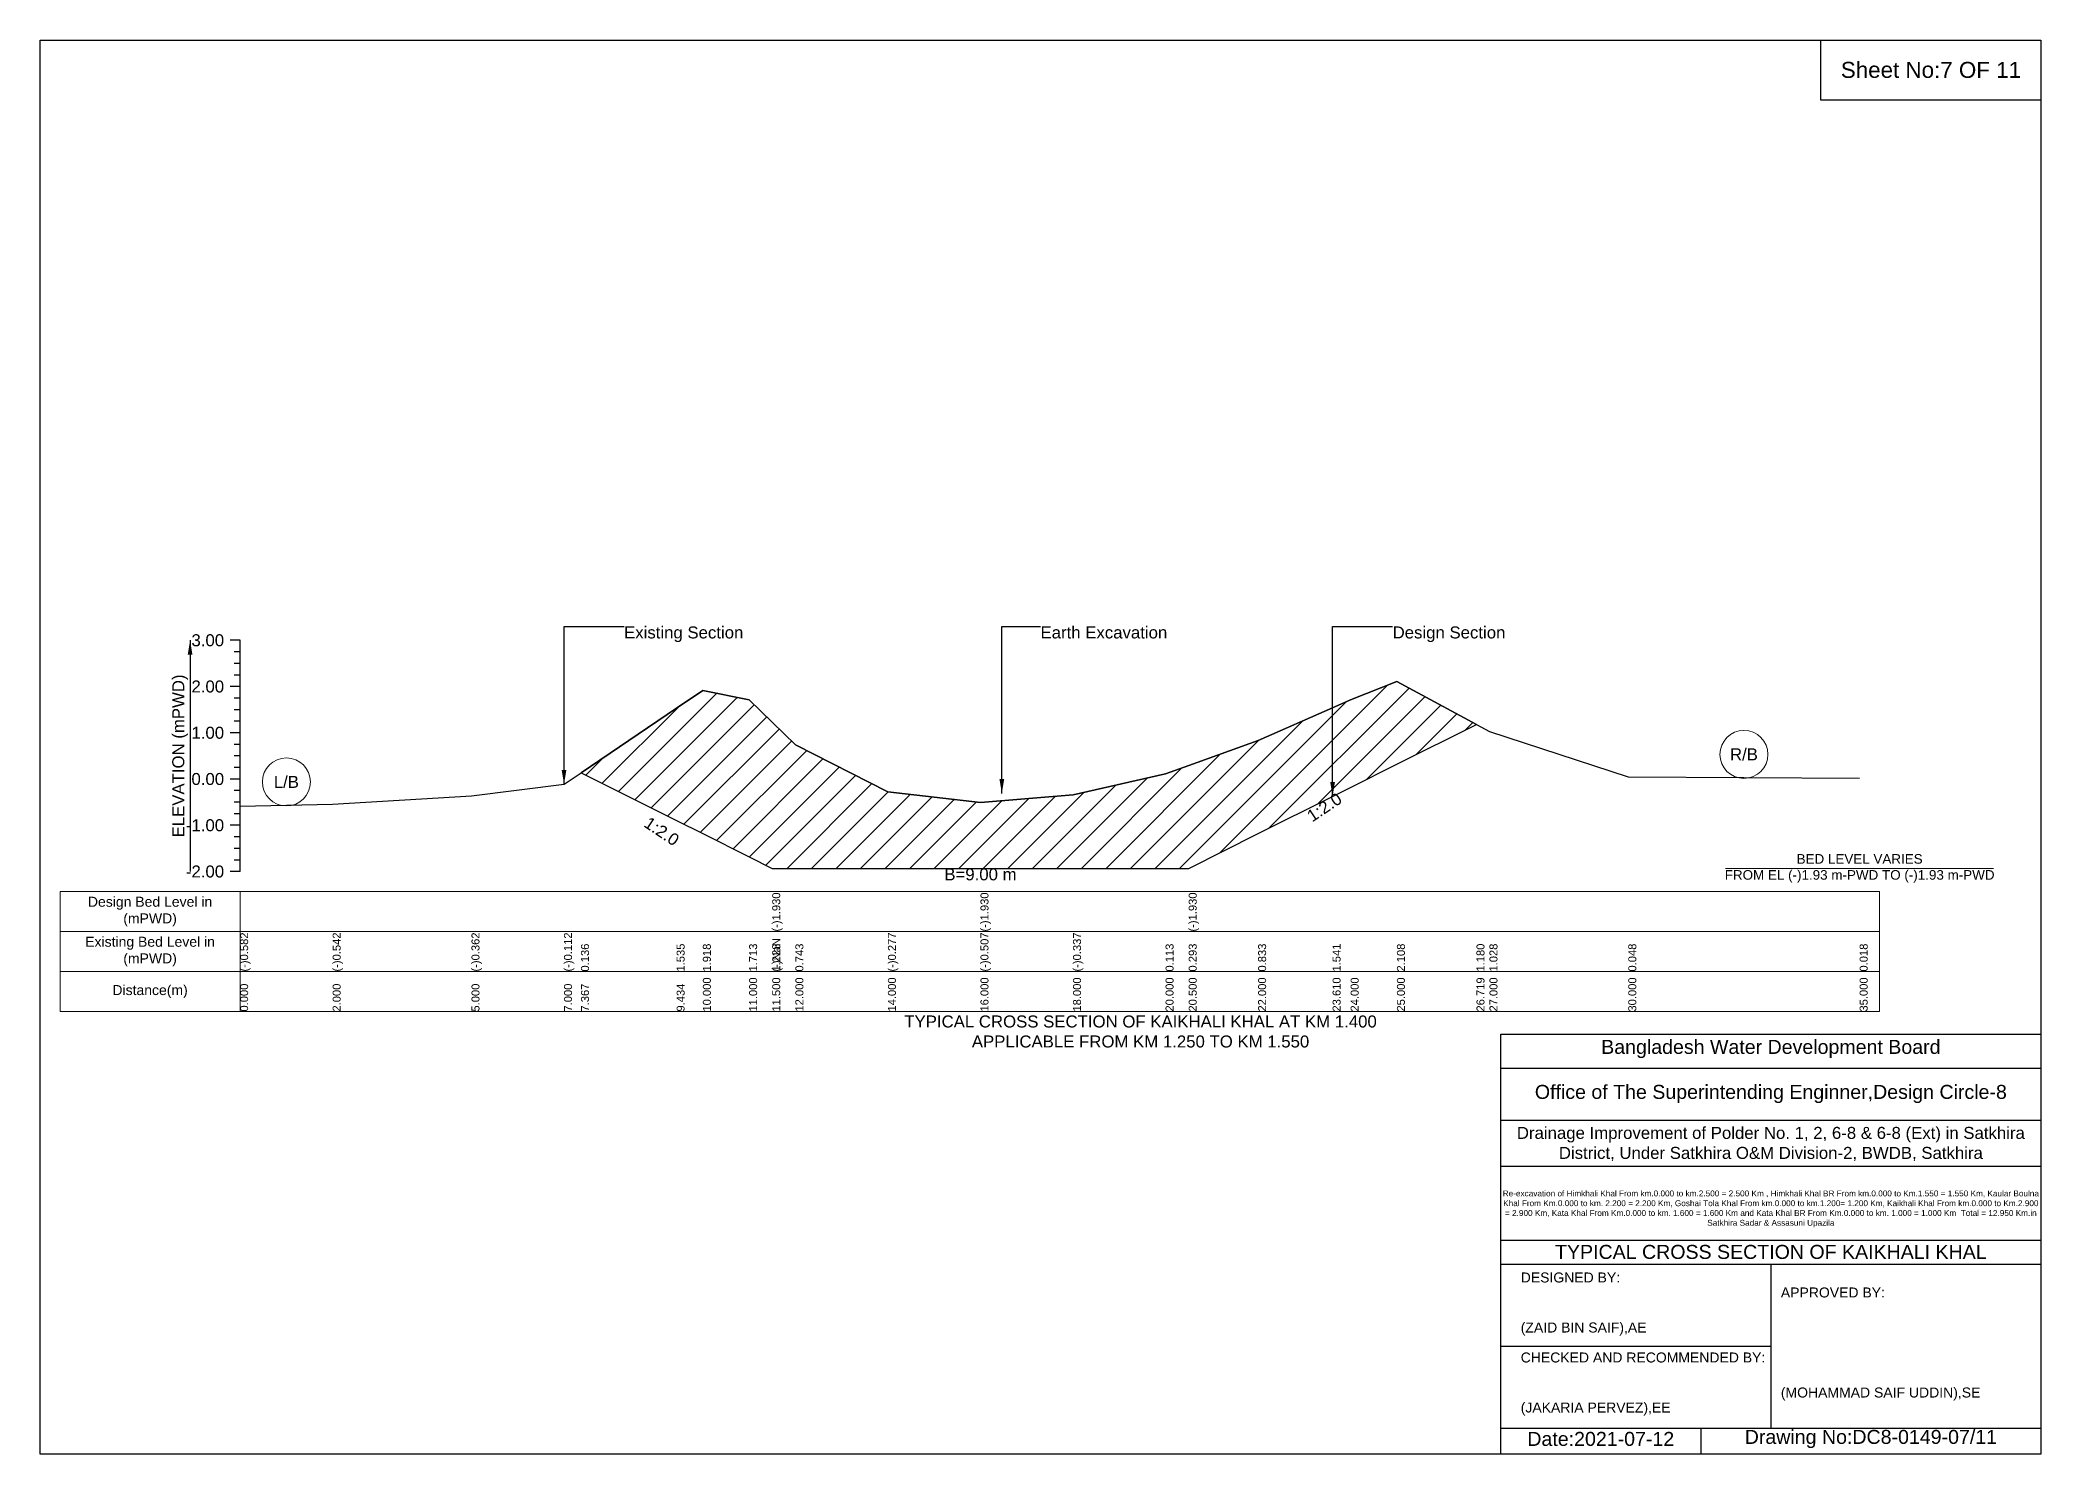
# Model space of a CAD drawing. Header units: inches. Extents: x 91000 to 628000, y -5656 to 0.
# Drawn here: x 430000 to 438000, y -5656 to 0 of the extents above; entities that cross this region are included whole.
import ezdxf

# ---------------------------------------------------------------- set-up
doc = ezdxf.new("R2010")
doc.units = ezdxf.units.IN
doc.header["$LTSCALE"] = 7
doc.header["$MEASUREMENT"] = 0
for name, color, linetype, lineweight in [('Cross section Data Border', 7, 'Continuous', 9), ('Cross Section Labels', 7, 'Continuous', 9), ('Existing_Bed_Level for Xsection', 7, 'Continuous', 25)]:
    doc.layers.add(name, color=color, linetype=linetype, lineweight=lineweight)
doc.styles.get("Standard").update_dxf_attribs({"font": 'arial.ttf'})
doc.dimstyles.get("Standard").update_dxf_attribs({"dimtxt": 0.18, "dimasz": 0.18, "dimexe": 0.18, "dimexo": 0.0625, "dimgap": 0.09, "dimtad": 0, "dimtih": 1, "dimtoh": 1, "dimdec": 4, "dimzin": 0, "dimdsep": 46, "dimtxsty": 'Standard', "dimcen": 0.09, "dimadec": 0, "dimazin": 0, "dimtfac": 1, "dimtdec": 4, "dimtofl": 0, "dimtmove": 0, "dimatfit": 3, "dimfxl": 1, "dimtolj": 1, "dimtzin": 0, "dimarcsym": 0})

msp = doc.modelspace()

# ---------------------------------------------------------------- hatches: boundary and pattern name
at = {"layer": 'Existing_Bed_Level for Xsection'}
h = msp.add_hatch(dxfattribs=at)
h.set_pattern_fill('ANSI31', color=256, scale=555, style=0)
h.paths.add_polyline_path([(432162.9, -2931.1), (432545.2, -3122.2), (432650, -3174.6), (432835, -3267.1), (432927.5, -3313.4), (433020, -3313.4), (433390, -3313.4), (433760, -3313.4), (434130, -3313.4), (434500, -3313.4), (434592.5, -3313.4), (434870, -3174.6), (435167.8, -3025.7), (435240, -2989.6), (435425, -2897.1), (435743.1, -2738.1), (435425, -2566.3), (435240, -2639.4), (435167.8, -2671.2), (434870, -2802.2), (434592.5, -2902.1), (434500, -2935.4), (434130, -3018.7), (433760, -3050.1), (433390, -3007.6), (433020, -2818.9), (432927.5, -2729.2), (432835, -2639.4), (432650, -2601.5), (432545.2, -2672.4)])

# ---------------------------------------------------------------- linework, layer by layer
for points in [[(430000, 0), (438000, 0), (438000, -5656), (430000, -5656)], [(437120, 0), (438000, 0), (438000, -240), (437120, -240)]]:
    msp.add_lwpolyline(points, close=True)
for points in [[(435840, -5656), (435840, -3976), (438000, -3976)], [(435840, -4112), (438000, -4112)], [(435840, -4320), (438000, -4320)], [(435840, -4504), (438000, -4504)], [(435840, -4800), (438000, -4800)], [(435840, -4896), (438000, -4896)], [(436920, -4896), (436920, -5552)], [(435840, -5224), (436920, -5224)], [(435840, -5552), (438000, -5552)], [(436640, -5552), (436640, -5656)]]:
    msp.add_lwpolyline(points)
at = {"layer": 'Cross section Data Border'}
msp.add_lwpolyline([(430080, -3406.3), (437355, -3406.3), (437355, -3886.3), (430080, -3886.3)], close=True, dxfattribs=at)
for points in [[(430800, -3406.3), (430800, -3886.3)], [(430080, -3566.3), (437355, -3566.3)], [(430080, -3726.3), (437355, -3726.3)]]:
    msp.add_lwpolyline(points, dxfattribs=at)
at = {"layer": 'Cross Section Labels'}
msp.add_lwpolyline([(436739.2, -3313.4), (437810.8, -3313.4)], dxfattribs=at)
for centre in [(436812.5, -2857.7), (430985, -2967.8)]:
    msp.add_circle(centre, 96, dxfattribs=at)
at = {"layer": 'Existing_Bed_Level for Xsection'}
for points in [[(430800, -2401.3), (430760, -2401.3)], [(430800, -2447.6), (430776, -2447.6)], [(430800, -3326.3), (430800, -3141.3), (430800, -2956.3), (430800, -2771.3), (430800, -2586.3), (430800, -2401.3)], [(430800, -2493.8), (430776, -2493.8)], [(430800, -2540.1), (430776, -2540.1)], [(430800, -2586.3), (430760, -2586.3)], [(430800, -2632.6), (430776, -2632.6)], [(430800, -3064), (431170, -3056.6), (431725, -3023.3), (432095, -2977.1), (432162.9, -2931.1), (432545.2, -2672.4), (432650, -2601.5), (432835, -2639.4), (432927.5, -2729.2), (432927.5, -2729.2), (433020, -2818.9), (433390, -3007.6), (433760, -3050.1), (433760, -3050.1), (434130, -3018.7), (434500, -2935.4), (434592.5, -2902.1), (434592.5, -2902.1), (434870, -2802.2), (435167.8, -2671.2), (435240, -2639.4), (435425, -2566.3), (435743.1, -2738.1), (435795, -2766.2), (436350, -2947.4), (437275, -2953)], [(430800, -2678.8), (430776, -2678.8)], [(430800, -2771.3), (430760, -2771.3)], [(430800, -2725.1), (430776, -2725.1)], [(430800, -2817.6), (430776, -2817.6)], [(430800, -2863.8), (430776, -2863.8)], [(430800, -2956.3), (430760, -2956.3)], [(430800, -2910.1), (430776, -2910.1)], [(430800, -3002.6), (430776, -3002.6)], [(430800, -3048.8), (430776, -3048.8)], [(430800, -3095.1), (430776, -3095.1)], [(430800, -3141.3), (430760, -3141.3)], [(430800, -3187.6), (430776, -3187.6)], [(430800, -3233.8), (430776, -3233.8)], [(430800, -3326.3), (430760, -3326.3)], [(430800, -3280.1), (430776, -3280.1)]]:
    msp.add_lwpolyline(points, dxfattribs=at)
msp.add_lwpolyline([(432162.9, -2931.1), (432162.9, -2931.1), (432545.2, -3122.2), (432650, -3174.6), (432835, -3267.1), (432927.5, -3313.4), (432927.5, -3313.4), (433020, -3313.4), (433390, -3313.4), (433760, -3313.4), (433760, -3313.4), (434130, -3313.4), (434500, -3313.4), (434592.5, -3313.4), (434592.5, -3313.4), (434870, -3174.6), (435167.8, -3025.7), (435240, -2989.6), (435425, -2897.1), (435743.1, -2738.1), (435425, -2566.3), (435240, -2639.4), (435167.8, -2671.2), (434870, -2802.2), (434592.5, -2902.1), (434592.5, -2902.1), (434500, -2935.4), (434130, -3018.7), (433760, -3050.1), (433760, -3050.1), (433390, -3007.6), (433020, -2818.9), (432927.5, -2729.2), (432927.5, -2729.2), (432835, -2639.4), (432650, -2601.5), (432545.2, -2672.4), (432162.9, -2931.1)], close=True, dxfattribs=at)

# ---------------------------------------------------------------- texts
at = {"attachment_point": 5}
for s, insert, char_height in [('Sheet No:7 OF 11', (437560, -120), 64), ('Bangladesh Water Development Board', (436920, -4036), 56), ('Office of The Superintending Enginner,Design Circle-8', (436920, -4216), 56)]:
    msp.add_mtext(s, dxfattribs=dict(at, insert=insert, char_height=char_height))
for s, insert, char_height, width, attachment_point in [('Drainage Improvement of Polder No. 1, 2, 6-8 & 6-8 (Ext) in Satkhira District, Under Satkhira O&M Division-2, BWDB, Satkhira', (436920, -4416), 48, 2240, 5), ('Re-excavation of Himkhali Khal From km.0.000 to km.2.500 = 2.500 Km , Himkhali Khal BR From km.0.000 to Km.1.550 = 1.550 Km, Kaular Boulna Khal From Km.0.000 to km. 2.200 = 2.200 Km, Goshai Tola Khal From km.0.000 to km.1.200= 1.200 Km, Kaikhali Khal From km.0.000 to Km.2.900 = 2.900 Km, Kata Khal From Km.0.000 to km. 1.600 = 1.600 Km and Kata Khal BR From Km.0.000 to km. 1.000 = 1.000 Km  Total = 12.950 Km.in Satkhira Sadar & Assasuni Upazila', (436920, -4676), 23.4814, 2160, 5), ('TYPICAL CROSS SECTION OF KAIKHALI KHAL', (436920, -4848), 56, 2240, 5), ('DESIGNED BY:^J^J^J(ZAID BIN SAIF),AE', (435920, -5056), 40, 1120, 4), ('APPROVED BY:^J^J^J^J^J^J(MOHAMMAD SAIF UDDIN),SE', (436960, -5216), 40, 1120, 4), ('CHECKED AND RECOMMENDED BY:^J^J^J(JAKARIA PERVEZ),EE', (435920, -5376), 40, 1120, 4), ('Date:2021-07-12', (436240, -5596), 56, 1120, 5), ('Drawing No:DC8-0149-07/11', (437320, -5596), 56, 1760, 5)]:
    msp.add_mtext(s, dxfattribs=dict(insert=insert, char_height=char_height, width=width, attachment_point=attachment_point))
at = {"layer": 'Cross section Data Border', "char_height": 40, "width": 640, "attachment_point": 5}
for s, insert in [('Design Bed Level in (mPWD)', (430440, -3486.3)), ('Existing Bed Level in (mPWD)', (430440, -3646.3)), ('Distance(m)', (430440, -3806.3))]:
    msp.add_mtext(s, dxfattribs=dict(at, insert=insert))
at = {"layer": 'Cross Section Labels'}
for s, insert, char_height, attachment_point in [('Existing Section', (432335, -2345.8), 48, 1), ('Earth Excavation', (434000, -2345.8), 48, 1), ('Design Section', (435407.8, -2345.8), 48, 1), ('R/B', (436812.5, -2857.7), 48, 5), ('L/B', (430985, -2967.8), 48, 5), ('BED LEVEL VARIES ^JFROM EL (-)1.93 m-PWD TO (-)1.93 m-PWD', (437275, -3313.4), 38.4, 5), ('B=9.00 m', (433760, -3313.4), 48, 2), ('TYPICAL CROSS SECTION OF KAIKHALI KHAL AT KM 1.400^JAPPLICABLE FROM KM 1.250 TO KM 1.550', (434400, -3966.3), 48, 5)]:
    msp.add_mtext(s, dxfattribs=dict(at, insert=insert, char_height=char_height, attachment_point=attachment_point))
at = {"layer": 'Cross Section Labels', "char_height": 48, "attachment_point": 2}
for insert, rotation in [((435121.5, -3048.9), 33.69007), ((432499, -3145.4), 326.30993)]:
    msp.add_mtext('1:2.0', dxfattribs=dict(at, insert=insert, rotation=rotation))
at = {"layer": 'Existing_Bed_Level for Xsection', "char_height": 48, "attachment_point": 6}
for s, insert in [('3.00', (430736, -2401.3)), ('2.00', (430736, -2586.3)), ('1.00', (430736, -2771.3)), ('0.00', (430736, -2956.3)), ('-1.00', (430736, -3141.3)), ('-2.00', (430736, -3326.3))]:
    msp.add_mtext(s, dxfattribs=dict(at, insert=insert))
at = {"layer": 'Existing_Bed_Level for Xsection', "rotation": 90}
for s, insert, char_height, attachment_point in [('ELEVATION (mPWD)', (430560, -2863.8), 48, 5), ('(-)1.930', (432927.5, -3566.3), 32, 1), ('(-)1.930', (433760, -3566.3), 32, 1), ('(-)1.930', (434592.5, -3566.3), 32, 1), ('(-)0.582', (430800, -3726.3), 32, 1), ('(-)0.542', (431170, -3726.3), 32, 1), ('(-)0.362', (431725, -3726.3), 32, 1), ('(-)0.112', (432095, -3726.3), 32, 1), ('(-)NaN', (432927.5, -3726.3), 32, 1), ('(-)0.277', (433390, -3726.3), 32, 1), ('(-)0.507', (433760, -3726.3), 32, 1), ('(-)0.507', (433760, -3726.3), 32, 1), ('(-)0.507', (433760, -3726.3), 32, 1), ('(-)0.337', (434130, -3726.3), 32, 1), ('0.136', (432162.9, -3726.3), 32, 1), ('1.535', (432545.2, -3726.3), 32, 1), ('1.918', (432650, -3726.3), 32, 1), ('1.713', (432835, -3726.3), 32, 1), ('1.713', (432835, -3726.3), 32, 1), ('1.228', (432927.5, -3726.3), 32, 1), ('1.228', (432927.5, -3726.3), 32, 1), ('0.743', (433020, -3726.3), 32, 1), ('0.113', (434500, -3726.3), 32, 1), ('0.293', (434592.5, -3726.3), 32, 1), ('0.293', (434592.5, -3726.3), 32, 1), ('0.293', (434592.5, -3726.3), 32, 1), ('0.833', (434870, -3726.3), 32, 1), ('1.541', (435167.8, -3726.3), 32, 1), ('2.108', (435425, -3726.3), 32, 1), ('1.180', (435743.1, -3726.3), 32, 1), ('1.028', (435795, -3726.3), 32, 1), ('0.048', (436350, -3726.3), 32, 1), ('0.018', (437275, -3726.3), 32, 1), ('10.000', (432650, -3886.3), 32, 1), ('11.000', (432835, -3886.3), 32, 1), ('11.500', (432927.5, -3886.3), 32, 1), ('11.500', (432927.5, -3886.3), 32, 1), ('11.500', (432927.5, -3886.3), 32, 1), ('12.000', (433020, -3886.3), 32, 1), ('14.000', (433390, -3886.3), 32, 1), ('16.000', (433760, -3886.3), 32, 1), ('16.000', (433760, -3886.3), 32, 1), ('16.000', (433760, -3886.3), 32, 1), ('18.000', (434130, -3886.3), 32, 1), ('20.000', (434500, -3886.3), 32, 1), ('20.500', (434592.5, -3886.3), 32, 1), ('20.500', (434592.5, -3886.3), 32, 1), ('20.500', (434592.5, -3886.3), 32, 1), ('22.000', (434870, -3886.3), 32, 1), ('23.610', (435167.8, -3886.3), 32, 1), ('24.000', (435240, -3886.3), 32, 1), ('25.000', (435425, -3886.3), 32, 1), ('26.719', (435743.1, -3886.3), 32, 1), ('27.000', (435795, -3886.3), 32, 1), ('30.000', (436350, -3886.3), 32, 1), ('35.000', (437275, -3886.3), 32, 1), ('0.000', (430800, -3886.3), 32, 1), ('2.000', (431170, -3886.3), 32, 1), ('5.000', (431725, -3886.3), 32, 1), ('7.000', (432095, -3886.3), 32, 1), ('7.367', (432162.9, -3886.3), 32, 1), ('9.434', (432545.2, -3886.3), 32, 1)]:
    msp.add_mtext(s, dxfattribs=dict(at, insert=insert, char_height=char_height, attachment_point=attachment_point))

# ---------------------------------------------------------------- leaders
at = {"layer": 'Cross Section Labels', "annotation_type": 0, "has_hookline": 1, "hookline_direction": 0}
for points, text_width in [([(432095, -2977.1), (432095, -2345.8), (432334.9, -2345.8)], 467.2), ([(433845.4, -3014.1), (433845.4, -2345.8), (433999.9, -2345.8)], 497), ([(435167.8, -3025.7), (435167.8, -2345.8), (435407.7, -2345.8)], 441.2)]:
    msp.add_leader(points, dimstyle='Standard', override={"dimasz": 57.6}, dxfattribs=dict(at, text_width=text_width))
at = {"layer": 'Existing_Bed_Level for Xsection'}
msp.add_leader([(430600, -2401.3), (430600, -3326.3)], dimstyle='Standard', override={"dimasz": 57.6}, dxfattribs=at)

doc.saveas('drawing.dxf')
